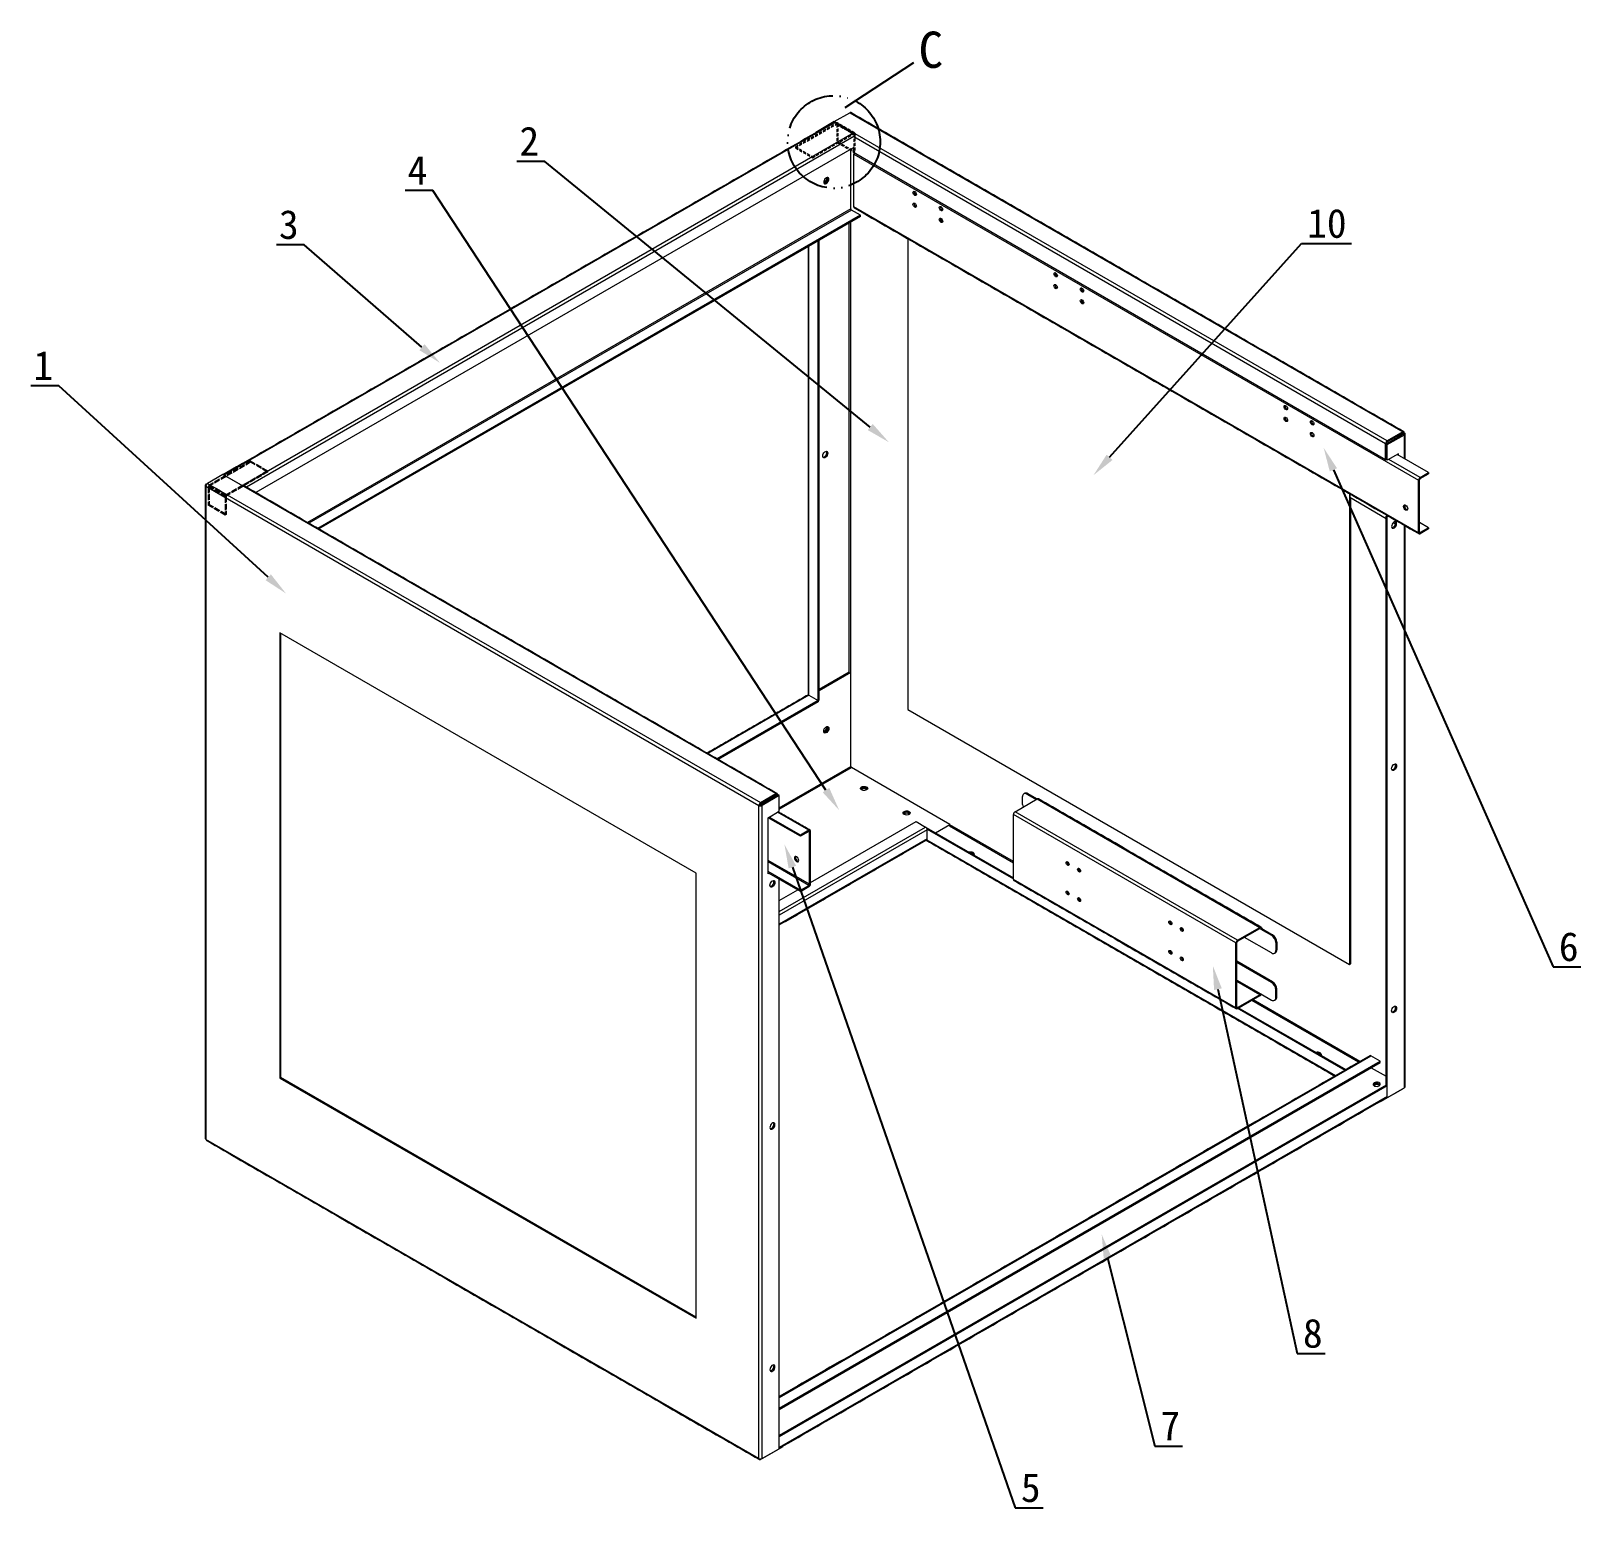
# Model space of a CAD drawing. Header units: millimetres. Extents: x 12436 to 30221, y 8547 to 23793.
# Drawn here: x 14032 to 14677, y 17779 to 18395 of the extents above; entities that cross this region are included whole.
import ezdxf
from ezdxf import colors
from ezdxf.entities.mleader import LeaderData, LeaderLine
from ezdxf.enums import TextEntityAlignment as Align
from ezdxf.math import Vec2, Vec3

# ---------------------------------------------------------------- set-up
doc = ezdxf.new("R2010")
doc.units = ezdxf.units.MM
for name, pattern in [('ACAD_ISO02W100', [15, 12, -3]), ('ACAD_ISO05W100', [33, 24, -3, 0, -3, 0, -3]), ('HIDDEN', [1.905, 1.27, -0.635])]:
    doc.linetypes.add(name, pattern=pattern)
doc.layers.add('FORMAT', color=7, linetype='Continuous')
doc.layers.add('虚线', color=6, linetype='ACAD_ISO02W100')
doc.styles.add('hzHT', font='SIMHEI.TTF')

# ---------------------------------------------------------------- blocks, each defined once
blk = doc.blocks.new('A$C4CF6548F')
at = {"color": 6, "linetype": 'HIDDEN', "lineweight": 0}
for p, q in [((-11.85, -7.55), (5.23, 2.31)), ((-11.85, -8.04), (5.23, 1.82)), ((5.23, 2.31), (12.3, -1.78)), ((5.23, 2.31), (5.23, 1.82)), ((5.23, 1.82), (12.3, -2.27)), ((5.4, 1.71), (5.83, 1.96)), ((5.4, 1.71), (12.47, -2.37)), ((5.4, 1.71), (5.4, -5.76)), ((5.83, 1.96), (12.9, -2.12)), ((5.83, 1.96), (5.83, -5.51)), ((-4.78, -11.63), (12.3, -1.78)), ((-4.78, -12.12), (12.3, -2.27)), ((5.4, -5.76), (12.47, -9.84)), ((5.83, -5.51), (12.9, -9.59)), ((12.9, -2.12), (12.47, -2.37)), ((12.47, -2.37), (12.47, -9.84)), ((12.9, -2.12), (12.9, -9.59)), ((-11.85, -7.55), (-4.78, -11.63)), ((-11.85, -7.55), (-11.85, -8.04)), ((-11.85, -8.04), (-4.78, -12.12)), ((-4.78, -11.63), (-4.78, -12.12)), ((12.47, -9.84), (12.9, -9.59))]:
    blk.add_line(p, q, dxfattribs=at)
at = {"color": 7, "linetype": 'HIDDEN', "lineweight": 0}
blk.add_line((12.3, -2.27), (12.3, -1.78), dxfattribs=at)
at = {"color": 6, "linetype": 'HIDDEN', "lineweight": 0}
for centre, radius, start, end in [((5.46, 2.02), 0.371, 350.78601, 129.20243), ((5.29, 1.73), 0.109, 350.7827, 129.20784), ((12.53, -2.06), 0.371, 350.78601, 129.20243), ((12.37, -2.35), 0.109, 350.7827, 129.20784)]:
    blk.add_arc(centre, radius, start, end, dxfattribs=at)
for points in [[(12.42, -2.25), (5.35, 1.83)], [(12.72, -1.73), (5.65, 2.35)]]:
    blk.add_open_spline(points, degree=1, dxfattribs=at)
blk = doc.blocks.new('A$C2F451AA5')
at = {"layer": '虚线', "linetype": 'ACAD_ISO02W100', "lineweight": 0, "ltscale": 0.2}
for p, q in [((17.68, 22.45), (0.6, 12.59)), ((17.68, 21.96), (0.6, 12.1)), ((24.75, 18.37), (17.68, 22.45)), ((17.68, 22.45), (17.68, 21.96)), ((24.75, 17.88), (17.68, 21.96)), ((24.75, 18.37), (7.67, 8.51)), ((24.75, 17.88), (7.67, 8.02)), ((24.75, 18.37), (24.75, 17.88)), ((0, 11.55), (0.42, 11.8)), ((7.07, 7.47), (0, 11.55)), ((0, 11.55), (0, 4.08)), ((7.5, 7.72), (0.42, 11.8)), ((0.42, 11.8), (0.42, 4.33)), ((7.67, 8.51), (0.6, 12.59)), ((0.6, 12.1), (0.6, 12.59)), ((7.67, 8.02), (0.6, 12.1)), ((7.5, 7.72), (7.07, 7.47)), ((7.07, 7.47), (7.07, 0)), ((7.5, 7.72), (7.5, 0.24)), ((7.67, 8.51), (7.67, 8.02)), ((0.42, 4.33), (0, 4.08)), ((7.07, 0), (0, 4.08)), ((7.5, 0.24), (0.42, 4.33)), ((7.5, 0.24), (7.07, 0))]:
    blk.add_line(p, q, dxfattribs=at)
for centre, radius, start, end in [((1.3, 11.49), 1.31, 122.60526, 177.39416), ((0.81, 11.78), 0.384, 122.60496, 177.39307), ((8.38, 7.41), 1.31, 122.60526, 177.39416), ((7.88, 7.7), 0.384, 122.60496, 177.39307)]:
    blk.add_arc(centre, radius, start, end, dxfattribs=at)

msp = doc.modelspace()

# ---------------------------------------------------------------- linework, layer by layer
at = {"color": 7, "linetype": 'Continuous', "lineweight": 15}
for p, q in [((14366.238, 18357.348), (14372.647, 18361.047)), ((14372.647, 18361.047), (14602.855, 18228.151)), ((14366.663, 18357.102), (14112.148, 18210.174)), ((14374.344, 18352.668), (14119.829, 18205.739)), ((14366.238, 18357.348), (14359.191, 18353.279)), ((14359.332, 18353.198), (14359.191, 18353.279)), ((14366.18, 18357.151), (14366.238, 18357.177)), ((14374.958, 18352.314), (14366.238, 18357.348)), ((14366.238, 18357.348), (14366.238, 18357.177)), ((14596.447, 18224.451), (14374.958, 18352.314)), ((14374.344, 18351.087), (14121.483, 18205.113)), ((14374.344, 18346.57), (14125.395, 18202.855)), ((14373.071, 18320.985), (14373.071, 18345.835)), ((14374.273, 18346.529), (14374.273, 18344.57)), ((14374.344, 18351.087), (14595.762, 18223.266)), ((14374.273, 18344.57), (14595.762, 18216.707)), ((14374.344, 18343.738), (14609.457, 18208.01)), ((14374.344, 18321.884), (14374.344, 18343.738)), ((14373.071, 18320.985), (14146.919, 18190.43)), ((14373.332, 18320.534), (14147.44, 18190.129)), ((14377.067, 18318.378), (14373.332, 18320.534)), ((14609.457, 18186.157), (14374.344, 18321.884)), ((14377.067, 18318.378), (14151.174, 18187.973)), ((14377.067, 18317.888), (14151.599, 18187.728)), ((14372.387, 18128.181), (14372.387, 18315.186)), ((14372.908, 18315.487), (14372.908, 18128.181)), ((14377.067, 18317.888), (14377.067, 18318.378)), ((14359.567, 18116.266), (14359.567, 18307.785)), ((14359.991, 18116.511), (14359.991, 18308.03)), ((14396.901, 18308.535), (14396.901, 18112.509)), ((14355.655, 18118.524), (14355.655, 18305.527)), ((14596.186, 18223.51), (14595.762, 18223.266)), ((14595.762, 18216.707), (14595.762, 18223.266)), ((14596.022, 18223.116), (14603.116, 18227.21)), ((14596.446, 18222.871), (14596.022, 18223.116)), ((14596.022, 18216.558), (14596.022, 18223.116)), ((14596.186, 18223.21), (14596.186, 18223.51)), ((14596.446, 18222.871), (14603.54, 18226.965)), ((14596.446, 18216.313), (14596.446, 18222.871)), ((14602.855, 18228.151), (14596.447, 18224.451)), ((14602.855, 18227.661), (14596.447, 18223.962)), ((14596.447, 18224.451), (14596.447, 18223.962)), ((14602.855, 18227.661), (14602.855, 18228.151)), ((14602.855, 18227.661), (14603.116, 18227.511)), ((14603.116, 18227.511), (14603.54, 18227.756)), ((14603.116, 18227.21), (14603.116, 18227.511)), ((14603.116, 18227.21), (14603.54, 18226.965)), ((14603.54, 18217.033), (14603.54, 18226.965)), ((14595.762, 18216.707), (14596.022, 18216.858)), ((14596.446, 18216.313), (14596.022, 18216.558)), ((14601.043, 18218.966), (14596.446, 18216.313)), ((14610.142, 18209.196), (14597.13, 18216.707)), ((14613.629, 18211.209), (14600.617, 18218.721)), ((14600.618, 18218.72), (14600.618, 18218.721)), ((14601.043, 18218.475), (14601.043, 18218.966)), ((14111.725, 18210.419), (14105.316, 18206.72)), ((14111.725, 18210.419), (14117.403, 18213.697)), ((14120.444, 18205.386), (14111.725, 18210.419)), ((14119.829, 18205.739), (14112.148, 18210.174)), ((14117.543, 18213.616), (14117.403, 18213.697)), ((14610.142, 18209.196), (14613.629, 18211.209)), ((14610.142, 18208.706), (14613.629, 18210.719)), ((14613.629, 18211.209), (14613.629, 18210.719)), ((14104.631, 18206.324), (14105.304, 18206.713)), ((14104.832, 18206.209), (14104.631, 18206.324)), ((14104.631, 18205.534), (14334.839, 18072.638)), ((14104.631, 18205.534), (14104.631, 17933.574)), ((14105.316, 18206.72), (14335.524, 18073.823)), ((14341.933, 18077.523), (14120.444, 18205.386)), ((14609.881, 18208.255), (14609.457, 18208.01)), ((14609.457, 18186.157), (14609.457, 18208.01)), ((14609.881, 18186.401), (14609.881, 18208.255)), ((14610.142, 18208.706), (14610.142, 18209.196)), ((14580.749, 18202.402), (14580.749, 18006.376)), ((14580.818, 18202.362), (14580.818, 18200.916)), ((14580.818, 18200.916), (14596.022, 18192.139)), ((14581.173, 18200.711), (14581.173, 18006.621)), ((14596.022, 18193.123), (14596.422, 18193.354)), ((14596.446, 18192.878), (14596.022, 18193.123)), ((14596.022, 17956.161), (14596.022, 18193.123)), ((14596.446, 18192.878), (14596.846, 18193.109)), ((14596.446, 17950.91), (14596.446, 18192.878)), ((14599.021, 18190.408), (14599.88, 18189.912)), ((14603.54, 17955.005), (14603.54, 18189.245)), ((14609.881, 18186.401), (14609.457, 18186.157)), ((14613.629, 18188.264), (14609.881, 18190.428)), ((14610.142, 18186.251), (14609.881, 18186.401)), ((14613.629, 18188.264), (14610.142, 18186.251)), ((14613.629, 18187.774), (14610.142, 18185.761)), ((14610.142, 18185.761), (14610.142, 18186.251)), ((14613.629, 18188.264), (14613.629, 18187.774)), ((14308.654, 18044.451), (14135.413, 18144.461)), ((14135.413, 18144.461), (14135.413, 17959.107)), ((14135.837, 17959.352), (14135.837, 18144.217)), ((14359.991, 18121.025), (14372.387, 18128.181)), ((14359.991, 18120.535), (14373.071, 18128.086)), ((14373.071, 18128.086), (14372.908, 18128.181)), ((14373.071, 18088.842), (14373.071, 18128.086)), ((14355.654, 18118.521), (14313.568, 18094.225)), ((14359.566, 18116.263), (14317.479, 18091.967)), ((14359.566, 18115.773), (14317.903, 18091.722)), ((14355.654, 18118.521), (14355.657, 18118.523)), ((14355.654, 18118.521), (14359.566, 18116.263)), ((14355.655, 18118.524), (14359.567, 18116.266)), ((14355.655, 18118.524), (14355.655, 18118.522)), ((14356.078, 18118.276), (14356.081, 18118.278)), ((14359.566, 18116.263), (14359.566, 18115.773)), ((14359.567, 18116.266), (14359.991, 18116.511)), ((14396.901, 18112.509), (14580.749, 18006.376)), ((14363.101, 18105.241), (14363.083, 18105.455)), ((14343.302, 18071.656), (14373.071, 18088.842)), ((14343.302, 18071.055), (14373.332, 18088.391)), ((14414.388, 18064.69), (14373.332, 18088.391)), ((14335.524, 18073.823), (14341.933, 18077.523)), ((14335.524, 18073.334), (14341.933, 18077.033)), ((14342.878, 18076.978), (14335.784, 18072.883)), ((14343.302, 18076.733), (14336.209, 18072.638)), ((14341.933, 18077.523), (14341.933, 18077.033)), ((14341.933, 18077.033), (14342.193, 18076.883)), ((14342.193, 18076.883), (14342.617, 18077.128)), ((14342.193, 18076.583), (14342.193, 18076.883)), ((14342.617, 18076.828), (14342.617, 18077.128)), ((14343.302, 18076.733), (14342.878, 18076.978)), ((14343.302, 18070.175), (14343.302, 18076.733)), ((14441.497, 18070.001), (14450.734, 18075.334)), ((14444.631, 18073.034), (14444.631, 18076.3)), ((14446.823, 18077.566), (14446.398, 18077.321)), ((14446.398, 18077.321), (14450.287, 18075.076)), ((14446.823, 18077.566), (14450.712, 18075.321)), ((14450.734, 18075.334), (14543.365, 18021.859)), ((14335.264, 18072.882), (14334.839, 18072.638)), ((14334.839, 17800.678), (14334.839, 18072.638)), ((14335.524, 18073.334), (14335.524, 18073.823)), ((14335.784, 18072.883), (14336.209, 18072.638)), ((14336.513, 18073.303), (14335.992, 18073.604)), ((14336.209, 17800.678), (14336.209, 18072.638)), ((14336.252, 18073.754), (14336.773, 18073.453)), ((14338.706, 18067.522), (14343.302, 18070.175)), ((14355.628, 18062.268), (14342.617, 18069.779)), ((14533.443, 18015.34), (14440.812, 18068.815)), ((14440.812, 18041.817), (14440.812, 18068.815)), ((14534.128, 18016.526), (14441.497, 18070.001)), ((14338.706, 18044.087), (14338.706, 18067.522)), ((14352.141, 18059.765), (14338.706, 18067.521)), ((14352.141, 18060.255), (14339.129, 18067.766)), ((14343.302, 18028.469), (14404.205, 18063.628)), ((14404.89, 18062.442), (14343.302, 18026.888)), ((14355.628, 18062.268), (14352.141, 18060.255)), ((14355.628, 18061.778), (14352.141, 18059.765)), ((14355.628, 18061.778), (14355.628, 18062.268)), ((14355.628, 18061.778), (14355.888, 18061.628)), ((14355.888, 18061.628), (14356.313, 18061.873)), ((14355.888, 18039.774), (14355.888, 18061.628)), ((14356.313, 18040.496), (14400.294, 18065.886)), ((14356.313, 18040.019), (14356.313, 18061.873)), ((14400.294, 18065.886), (14404.205, 18063.628)), ((14404.479, 18063.404), (14404.538, 18063.438)), ((14404.538, 18063.438), (14440.812, 18042.497)), ((14404.838, 18062.775), (14440.812, 18042.007)), ((14404.89, 18058.717), (14404.89, 18062.442)), ((14408.378, 18061.221), (14414.388, 18064.69)), ((14440.812, 18048.645), (14414.127, 18064.05)), ((14414.388, 18064.501), (14414.388, 18064.69)), ((14440.812, 18049.247), (14414.388, 18064.501)), ((14404.89, 18058.717), (14343.302, 18023.163)), ((14352.141, 18060.255), (14352.141, 18059.765)), ((14404.743, 18058.313), (14574.834, 17960.121)), ((14355.888, 18039.774), (14338.706, 18049.694)), ((14355.628, 18039.323), (14338.706, 18049.092)), ((14308.654, 17859.097), (14308.654, 18044.451)), ((14352.141, 18037.31), (14338.706, 18045.066)), ((14339.13, 18044.332), (14338.706, 18044.087)), ((14352.141, 18036.82), (14339.13, 18044.331)), ((14463.97, 18048.07), (14463.327, 18048.441)), ((14468.743, 18045.314), (14468.1, 18045.686)), ((14343.302, 17804.773), (14343.302, 18041.923)), ((14343.302, 18032.985), (14351.043, 18037.454)), ((14352.141, 18037.31), (14355.628, 18039.323)), ((14352.141, 18036.82), (14355.628, 18038.833)), ((14352.141, 18037.31), (14352.141, 18036.82)), ((14355.628, 18038.833), (14355.628, 18039.323)), ((14355.888, 18039.774), (14356.313, 18040.019)), ((14533.443, 17988.343), (14440.812, 18041.817)), ((14506.75, 18023.373), (14506.107, 18023.745)), ((14511.523, 18020.618), (14510.88, 18020.989)), ((14534.128, 18016.526), (14543.365, 18021.859)), ((14534.128, 18016.036), (14543.365, 18021.369)), ((14534.128, 18016.036), (14534.128, 18016.526)), ((14548.222, 18011.19), (14536.978, 18017.681)), ((14543.365, 18021.369), (14543.365, 18021.859)), ((14543.788, 18021.125), (14543.365, 18021.369)), ((14543.788, 18021.125), (14544.213, 18021.369)), ((14543.788, 18021.125), (14543.802, 18021.091)), ((14544.227, 18021.335), (14543.802, 18021.091)), ((14543.802, 18021.091), (14548.222, 18018.539)), ((14544.213, 18021.369), (14544.227, 18021.335)), ((14544.227, 18021.335), (14548.646, 18018.784)), ((14548.646, 18018.784), (14548.222, 18018.539)), ((14533.443, 18015.34), (14533.867, 18015.585)), ((14533.443, 17988.343), (14533.443, 18015.34)), ((14533.867, 17988.588), (14533.867, 18015.585)), ((14550.414, 18015.722), (14549.989, 18015.477)), ((14549.989, 18015.477), (14549.989, 18012.211)), ((14550.414, 18012.456), (14549.989, 18012.211)), ((14550.414, 18015.722), (14550.414, 18012.456)), ((14548.646, 17999.187), (14533.867, 18007.719)), ((14548.222, 17998.942), (14533.867, 18007.229)), ((14580.749, 18006.376), (14581.173, 18006.621)), ((14533.867, 17999.854), (14543.788, 17994.127)), ((14543.365, 17993.77), (14533.867, 17999.253)), ((14548.646, 17999.187), (14548.222, 17998.942)), ((14543.365, 17993.77), (14534.292, 17988.532)), ((14543.365, 17993.28), (14534.717, 17988.287)), ((14584.495, 17965.699), (14540.042, 17991.361)), ((14585.016, 17965.999), (14540.562, 17991.662)), ((14543.365, 17993.77), (14543.365, 17993.28)), ((14543.788, 17994.127), (14543.802, 17994.145)), ((14543.788, 17994.127), (14543.811, 17994.14)), ((14543.802, 17994.145), (14548.222, 17991.593)), ((14550.414, 17996.125), (14549.989, 17995.88)), ((14549.989, 17992.614), (14549.989, 17995.88)), ((14550.414, 17992.859), (14549.989, 17992.614)), ((14550.414, 17992.859), (14550.414, 17996.125)), ((14533.867, 17988.588), (14533.443, 17988.343)), ((14533.762, 17987.858), (14533.868, 17987.798)), ((14534.127, 17988.438), (14533.867, 17988.588)), ((14533.868, 17988.288), (14534.292, 17988.533)), ((14533.868, 17987.798), (14533.868, 17988.288)), ((14533.868, 17988.288), (14578.746, 17962.38)), ((14534.292, 17988.533), (14579.17, 17962.625)), ((14343.302, 17826.133), (14589.636, 17968.339)), ((14343.302, 17821.617), (14593.547, 17966.081)), ((14343.302, 17821.127), (14593.547, 17965.591)), ((14593.547, 17966.081), (14589.636, 17968.339)), ((14593.547, 17965.591), (14593.547, 17966.081)), ((14135.837, 17959.352), (14135.413, 17959.107)), ((14135.413, 17959.107), (14308.654, 17859.097)), ((14308.654, 17859.586), (14135.837, 17959.352)), ((14589.799, 17963.427), (14596.022, 17959.834)), ((14596.022, 17956.161), (14343.302, 17810.269)), ((14596.446, 17955.917), (14343.302, 17809.78)), ((14593.618, 17949.277), (14602.855, 17954.61)), ((14596.446, 17955.917), (14596.022, 17956.161)), ((14596.446, 17951.4), (14596.446, 17955.917)), ((14603.54, 17955.005), (14596.446, 17950.91)), ((14602.855, 17954.61), (14602.855, 17954.61)), ((14596.446, 17951.4), (14343.302, 17805.263)), ((14593.478, 17949.358), (14593.618, 17949.277)), ((14593.618, 17949.277), (14593.618, 17949.439)), ((14596.446, 17950.91), (14596.299, 17950.995)), ((14334.839, 17800.678), (14104.631, 17933.574)), ((14344.761, 17805.615), (14335.524, 17800.282)), ((14336.209, 17800.678), (14343.302, 17804.773)), ((14344.761, 17805.615), (14344.761, 17805.777)), ((14335.524, 17800.514), (14335.524, 17800.282))]:
    msp.add_line(p, q, dxfattribs=at)
at = {"color": 7, "linetype": 'Continuous', "lineweight": 15, "flags": 128}
for points in [[(14359.191, 18353.279), (14358.501, 18352.803), (14358.202, 18352.545)], [(14362.889, 18331.545), (14363.252, 18331.829), (14363.571, 18332.225), (14363.808, 18332.688), (14363.934, 18333.16), (14363.934, 18333.586), (14363.808, 18333.913), (14363.571, 18334.102), (14363.252, 18334.13), (14362.889, 18333.995), (14362.526, 18333.712), (14362.207, 18333.315), (14361.97, 18332.852), (14361.844, 18332.38), (14361.844, 18331.954), (14361.97, 18331.627), (14362.207, 18331.438), (14362.526, 18331.41), (14362.889, 18331.545)], [(14363.397, 18334.139), (14363.461, 18334.01), (14363.525, 18333.628)], [(14361.958, 18331.647), (14362.102, 18331.655), (14362.465, 18331.79)], [(14399.694, 18326.629), (14399.423, 18326.847), (14399.194, 18327.156), (14399.041, 18327.51), (14398.987, 18327.853), (14399.041, 18328.135), (14399.194, 18328.311), (14399.423, 18328.356), (14399.694, 18328.262), (14399.965, 18328.043), (14400.194, 18327.734), (14400.347, 18327.381), (14400.401, 18327.037), (14400.347, 18326.756), (14400.194, 18326.579), (14399.965, 18326.535), (14399.694, 18326.629)], [(14399.694, 18321.729), (14399.423, 18321.948), (14399.194, 18322.257), (14399.041, 18322.611), (14398.987, 18322.954), (14399.041, 18323.236), (14399.194, 18323.412), (14399.423, 18323.457), (14399.694, 18323.363), (14399.965, 18323.144), (14400.194, 18322.835), (14400.347, 18322.481), (14400.401, 18322.138), (14400.347, 18321.856), (14400.194, 18321.68), (14399.965, 18321.635), (14399.694, 18321.729)], [(14410.654, 18320.302), (14410.384, 18320.52), (14410.154, 18320.829), (14410.001, 18321.183), (14409.947, 18321.526), (14410.001, 18321.808), (14410.154, 18321.984), (14410.384, 18322.029), (14410.654, 18321.935), (14410.925, 18321.716), (14411.154, 18321.407), (14411.308, 18321.053), (14411.361, 18320.71), (14411.308, 18320.428), (14411.154, 18320.252), (14410.925, 18320.207), (14410.654, 18320.302)], [(14410.654, 18315.402), (14410.384, 18315.621), (14410.154, 18315.93), (14410.001, 18316.283), (14409.947, 18316.627), (14410.001, 18316.908), (14410.154, 18317.085), (14410.384, 18317.129), (14410.654, 18317.035), (14410.925, 18316.817), (14411.154, 18316.508), (14411.308, 18316.154), (14411.361, 18315.811), (14411.308, 18315.529), (14411.154, 18315.353), (14410.925, 18315.308), (14410.654, 18315.402)], [(14458.384, 18292.748), (14458.113, 18292.966), (14457.884, 18293.276), (14457.731, 18293.629), (14457.677, 18293.972), (14457.731, 18294.254), (14457.884, 18294.43), (14458.113, 18294.475), (14458.384, 18294.381), (14458.655, 18294.162), (14458.884, 18293.853), (14459.037, 18293.5), (14459.091, 18293.156), (14459.037, 18292.875), (14458.884, 18292.698), (14458.655, 18292.654), (14458.384, 18292.748)], [(14458.384, 18287.849), (14458.113, 18288.067), (14457.884, 18288.376), (14457.731, 18288.73), (14457.677, 18289.073), (14457.731, 18289.355), (14457.884, 18289.531), (14458.113, 18289.576), (14458.384, 18289.482), (14458.655, 18289.263), (14458.884, 18288.954), (14459.037, 18288.6), (14459.091, 18288.257), (14459.037, 18287.975), (14458.884, 18287.799), (14458.655, 18287.754), (14458.384, 18287.849)], [(14469.344, 18286.421), (14469.073, 18286.639), (14468.844, 18286.948), (14468.691, 18287.302), (14468.637, 18287.645), (14468.691, 18287.927), (14468.844, 18288.103), (14469.073, 18288.148), (14469.344, 18288.054), (14469.615, 18287.835), (14469.844, 18287.526), (14469.997, 18287.172), (14470.051, 18286.829), (14469.997, 18286.548), (14469.844, 18286.371), (14469.615, 18286.327), (14469.344, 18286.421)], [(14469.344, 18281.521), (14469.073, 18281.74), (14468.844, 18282.049), (14468.691, 18282.403), (14468.637, 18282.746), (14468.691, 18283.027), (14468.844, 18283.204), (14469.073, 18283.248), (14469.344, 18283.154), (14469.615, 18282.936), (14469.844, 18282.627), (14469.997, 18282.273), (14470.051, 18281.93), (14469.997, 18281.648), (14469.844, 18281.472), (14469.615, 18281.427), (14469.344, 18281.521)], [(14554.197, 18237.436), (14553.926, 18237.654), (14553.697, 18237.964), (14553.544, 18238.317), (14553.49, 18238.661), (14553.544, 18238.942), (14553.697, 18239.119), (14553.926, 18239.163), (14554.197, 18239.069), (14554.467, 18238.851), (14554.697, 18238.541), (14554.85, 18238.188), (14554.904, 18237.844), (14554.85, 18237.563), (14554.697, 18237.387), (14554.467, 18237.342), (14554.197, 18237.436)], [(14554.197, 18232.537), (14553.926, 18232.755), (14553.697, 18233.065), (14553.544, 18233.418), (14553.49, 18233.762), (14553.544, 18234.043), (14553.697, 18234.219), (14553.926, 18234.264), (14554.197, 18234.17), (14554.467, 18233.952), (14554.697, 18233.642), (14554.85, 18233.289), (14554.904, 18232.945), (14554.85, 18232.664), (14554.697, 18232.487), (14554.467, 18232.443), (14554.197, 18232.537)], [(14565.157, 18231.109), (14564.886, 18231.327), (14564.657, 18231.637), (14564.504, 18231.99), (14564.45, 18232.334), (14564.504, 18232.615), (14564.657, 18232.792), (14564.886, 18232.836), (14565.157, 18232.742), (14565.428, 18232.524), (14565.657, 18232.214), (14565.81, 18231.861), (14565.864, 18231.517), (14565.81, 18231.236), (14565.657, 18231.059), (14565.428, 18231.015), (14565.157, 18231.109)], [(14565.157, 18226.21), (14564.886, 18226.428), (14564.657, 18226.738), (14564.504, 18227.091), (14564.45, 18227.434), (14564.504, 18227.716), (14564.657, 18227.892), (14564.886, 18227.937), (14565.157, 18227.843), (14565.428, 18227.624), (14565.657, 18227.315), (14565.81, 18226.962), (14565.864, 18226.618), (14565.81, 18226.337), (14565.657, 18226.16), (14565.428, 18226.116), (14565.157, 18226.21)], [(14363.525, 18219.312), (14363.461, 18218.856), (14363.277, 18218.382), (14362.995, 18217.945), (14362.649, 18217.6), (14362.281, 18217.387), (14361.934, 18217.333), (14361.652, 18217.444), (14361.468, 18217.706), (14361.404, 18218.088), (14361.468, 18218.543), (14361.652, 18219.018), (14361.934, 18219.455), (14362.281, 18219.8), (14362.649, 18220.012), (14362.995, 18220.067), (14363.277, 18219.956), (14363.461, 18219.694), (14363.525, 18219.312)], [(14117.403, 18213.697), (14118.092, 18214.017), (14118.39, 18214.105)], [(14604.083, 18195.614), (14603.745, 18195.887), (14603.458, 18196.274), (14603.267, 18196.716), (14603.199, 18197.145), (14603.267, 18197.497), (14603.458, 18197.717), (14603.745, 18197.773), (14604.083, 18197.656), (14604.421, 18197.383), (14604.708, 18196.996), (14604.9, 18196.554), (14604.967, 18196.125), (14604.9, 18195.773), (14604.708, 18195.552), (14604.421, 18195.497), (14604.083, 18195.614)], [(14598.214, 18188.754), (14598.278, 18188.372), (14598.462, 18188.11), (14598.744, 18187.999), (14599.091, 18188.053), (14599.459, 18188.266), (14599.805, 18188.611), (14600.087, 18189.048), (14600.272, 18189.522), (14600.335, 18189.978), (14600.272, 18190.36), (14600.087, 18190.622), (14599.805, 18190.733), (14599.459, 18190.678), (14599.091, 18190.466), (14598.744, 18190.12), (14598.462, 18189.684), (14598.278, 18189.209), (14598.214, 18188.754)], [(14361.828, 18103.526), (14361.892, 18103.982), (14362.077, 18104.457), (14362.359, 18104.893), (14362.705, 18105.239), (14363.073, 18105.451), (14363.419, 18105.506), (14363.702, 18105.395), (14363.886, 18105.133), (14363.95, 18104.751), (14363.886, 18104.295), (14363.702, 18103.82), (14363.419, 18103.384), (14363.073, 18103.039), (14362.705, 18102.826), (14362.359, 18102.772), (14362.077, 18102.882), (14361.892, 18103.144), (14361.828, 18103.526)], [(14363.397, 18105.507), (14363.461, 18105.379), (14363.525, 18104.997)], [(14600.335, 18089.135), (14600.272, 18088.68), (14600.087, 18088.205), (14599.805, 18087.768), (14599.459, 18087.423), (14599.091, 18087.211), (14598.744, 18087.156), (14598.462, 18087.267), (14598.278, 18087.529), (14598.214, 18087.911), (14598.278, 18088.367), (14598.462, 18088.841), (14598.744, 18089.278), (14599.091, 18089.623), (14599.459, 18089.836), (14599.805, 18089.89), (14600.087, 18089.779), (14600.272, 18089.517), (14600.335, 18089.135)], [(14377.574, 18080.308), (14378.001, 18080.481), (14378.504, 18080.559), (14379.023, 18080.532), (14379.495, 18080.405), (14379.864, 18080.193), (14380.084, 18079.92), (14380.129, 18079.621), (14379.995, 18079.33), (14379.696, 18079.084), (14379.269, 18078.911), (14378.766, 18078.833), (14378.247, 18078.86), (14377.775, 18078.987), (14377.406, 18079.199), (14377.186, 18079.472), (14377.141, 18079.772), (14377.276, 18080.062), (14377.574, 18080.308)], [(14377.196, 18079.451), (14377.276, 18079.572), (14377.574, 18079.818)], [(14379.696, 18079.819), (14379.995, 18079.573), (14380.074, 18079.451)], [(14395.252, 18070.103), (14395.679, 18070.276), (14396.182, 18070.354), (14396.701, 18070.327), (14397.173, 18070.2), (14397.541, 18069.988), (14397.762, 18069.715), (14397.807, 18069.415), (14397.672, 18069.125), (14397.373, 18068.879), (14396.947, 18068.706), (14396.443, 18068.628), (14395.925, 18068.655), (14395.452, 18068.782), (14395.084, 18068.994), (14394.864, 18069.267), (14394.818, 18069.566), (14394.953, 18069.857), (14395.252, 18070.103)], [(14394.874, 18069.246), (14394.953, 18069.367), (14395.252, 18069.613)], [(14397.373, 18069.614), (14397.672, 18069.368), (14397.752, 18069.246)], [(14350.514, 18051.273), (14350.176, 18051.391), (14349.889, 18051.335), (14349.698, 18051.115), (14349.63, 18050.763), (14349.698, 18050.334), (14349.889, 18049.892), (14350.176, 18049.505), (14350.514, 18049.232), (14350.853, 18049.114), (14351.139, 18049.17), (14351.331, 18049.391), (14351.398, 18049.742), (14351.331, 18050.172), (14351.139, 18050.614), (14350.853, 18051), (14350.514, 18051.273)], [(14351.314, 18049.357), (14351.277, 18049.359), (14350.939, 18049.477)], [(14424.067, 18052.98), (14424.365, 18052.733), (14424.5, 18052.443), (14424.455, 18052.143), (14424.36, 18051.995)], [(14462.732, 18048.786), (14462.78, 18049.032), (14462.914, 18049.187), (14463.114, 18049.226), (14463.351, 18049.143), (14463.588, 18048.952), (14463.789, 18048.681), (14463.923, 18048.372), (14463.97, 18048.072), (14463.923, 18047.825), (14463.789, 18047.671), (14463.588, 18047.632), (14463.351, 18047.714), (14463.114, 18047.905), (14462.914, 18048.176), (14462.78, 18048.485), (14462.732, 18048.786)], [(14467.505, 18046.031), (14467.553, 18046.277), (14467.687, 18046.431), (14467.887, 18046.47), (14468.124, 18046.388), (14468.361, 18046.197), (14468.562, 18045.926), (14468.696, 18045.617), (14468.743, 18045.316), (14468.696, 18045.07), (14468.562, 18044.916), (14468.361, 18044.877), (14468.124, 18044.959), (14467.887, 18045.15), (14467.687, 18045.421), (14467.553, 18045.73), (14467.505, 18046.031)], [(14341.534, 18040.575), (14341.47, 18040.119), (14341.286, 18039.644), (14341.004, 18039.208), (14340.658, 18038.863), (14340.29, 18038.65), (14339.943, 18038.596), (14339.661, 18038.706), (14339.477, 18038.968), (14339.413, 18039.35), (14339.477, 18039.806), (14339.661, 18040.281), (14339.943, 18040.717), (14340.29, 18041.062), (14340.658, 18041.275), (14341.004, 18041.329), (14341.286, 18041.219), (14341.47, 18040.957), (14341.534, 18040.575)], [(14341.11, 18040.82), (14341.046, 18041.202), (14340.981, 18041.331)], [(14463.97, 18035.824), (14463.923, 18035.577), (14463.789, 18035.423), (14463.588, 18035.384), (14463.351, 18035.466), (14463.114, 18035.657), (14462.914, 18035.928), (14462.78, 18036.237), (14462.732, 18036.538), (14462.78, 18036.784), (14462.914, 18036.938), (14463.114, 18036.977), (14463.351, 18036.895), (14463.588, 18036.704), (14463.789, 18036.433), (14463.923, 18036.124), (14463.97, 18035.824)], [(14468.743, 18033.068), (14468.696, 18032.822), (14468.562, 18032.668), (14468.361, 18032.629), (14468.124, 18032.711), (14467.887, 18032.902), (14467.687, 18033.173), (14467.553, 18033.482), (14467.505, 18033.783), (14467.553, 18034.029), (14467.687, 18034.183), (14467.887, 18034.222), (14468.124, 18034.14), (14468.361, 18033.949), (14468.562, 18033.678), (14468.696, 18033.369), (14468.743, 18033.068)], [(14506.75, 18023.375), (14506.703, 18023.129), (14506.569, 18022.975), (14506.368, 18022.936), (14506.131, 18023.018), (14505.894, 18023.209), (14505.694, 18023.48), (14505.56, 18023.789), (14505.512, 18024.09), (14505.56, 18024.336), (14505.694, 18024.49), (14505.894, 18024.529), (14506.131, 18024.447), (14506.368, 18024.256), (14506.569, 18023.985), (14506.703, 18023.676), (14506.75, 18023.375)], [(14511.523, 18020.62), (14511.476, 18020.374), (14511.342, 18020.219), (14511.141, 18020.18), (14510.904, 18020.263), (14510.667, 18020.454), (14510.467, 18020.724), (14510.333, 18021.034), (14510.285, 18021.334), (14510.333, 18021.581), (14510.467, 18021.735), (14510.667, 18021.774), (14510.904, 18021.692), (14511.141, 18021.501), (14511.342, 18021.23), (14511.476, 18020.921), (14511.523, 18020.62)], [(14505.512, 18011.842), (14505.56, 18012.088), (14505.694, 18012.242), (14505.894, 18012.281), (14506.131, 18012.199), (14506.368, 18012.008), (14506.569, 18011.737), (14506.703, 18011.428), (14506.75, 18011.127), (14506.703, 18010.881), (14506.569, 18010.727), (14506.368, 18010.688), (14506.131, 18010.77), (14505.894, 18010.961), (14505.694, 18011.232), (14505.56, 18011.541), (14505.512, 18011.842)], [(14510.285, 18009.086), (14510.333, 18009.332), (14510.467, 18009.487), (14510.667, 18009.526), (14510.904, 18009.443), (14511.141, 18009.252), (14511.342, 18008.982), (14511.476, 18008.672), (14511.523, 18008.372), (14511.476, 18008.126), (14511.342, 18007.971), (14511.141, 18007.932), (14510.904, 18008.015), (14510.667, 18008.206), (14510.467, 18008.476), (14510.333, 18008.786), (14510.285, 18009.086)], [(14600.335, 17988.293), (14600.272, 17987.837), (14600.087, 17987.362), (14599.805, 17986.926), (14599.459, 17986.58), (14599.091, 17986.368), (14598.744, 17986.313), (14598.462, 17986.424), (14598.278, 17986.686), (14598.214, 17987.068), (14598.278, 17987.524), (14598.462, 17987.998), (14598.744, 17988.435), (14599.091, 17988.78), (14599.459, 17988.993), (14599.805, 17989.047), (14600.087, 17988.937), (14600.272, 17988.675), (14600.335, 17988.293)], [(14568.538, 17969.578), (14568.837, 17969.332), (14568.972, 17969.041), (14568.926, 17968.742), (14568.831, 17968.593)], [(14593.11, 17955.882), (14593.409, 17956.129), (14593.544, 17956.419), (14593.498, 17956.719), (14593.278, 17956.991), (14592.91, 17957.204), (14592.438, 17957.331), (14591.919, 17957.357), (14591.416, 17957.279), (14590.989, 17957.107), (14590.69, 17956.861), (14590.555, 17956.57), (14590.601, 17956.271), (14590.821, 17955.998), (14591.189, 17955.785), (14591.661, 17955.658), (14592.18, 17955.632), (14592.683, 17955.71), (14593.11, 17955.882)], [(14593.11, 17956.618), (14593.409, 17956.371), (14593.488, 17956.25)], [(14339.413, 17938.507), (14339.477, 17938.125), (14339.661, 17937.863), (14339.943, 17937.753), (14340.29, 17937.807), (14340.658, 17938.02), (14341.004, 17938.365), (14341.286, 17938.802), (14341.47, 17939.276), (14341.534, 17939.732), (14341.47, 17940.114), (14341.286, 17940.376), (14341.004, 17940.487), (14340.658, 17940.432), (14340.29, 17940.22), (14339.943, 17939.874), (14339.661, 17939.438), (14339.477, 17938.963), (14339.413, 17938.507)], [(14340.981, 17940.488), (14341.046, 17940.359), (14341.11, 17939.977)], [(14339.413, 17837.665), (14339.477, 17837.283), (14339.661, 17837.021), (14339.943, 17836.91), (14340.29, 17836.964), (14340.658, 17837.177), (14341.004, 17837.522), (14341.286, 17837.959), (14341.47, 17838.433), (14341.534, 17838.889), (14341.47, 17839.271), (14341.286, 17839.533), (14341.004, 17839.644), (14340.658, 17839.589), (14340.29, 17839.377), (14339.943, 17839.031), (14339.661, 17838.595), (14339.477, 17838.12), (14339.413, 17837.665)], [(14340.981, 17839.645), (14341.046, 17839.516), (14341.11, 17839.134)]]:
    msp.add_lwpolyline(points, dxfattribs=at)
at = {"color": 7, "linetype": 'Continuous', "lineweight": 15}
for centre, radius, start, end in [((14372.931, 18360.651), 0.487, 65.694287, 125.618777), ((14375.765, 18351.056), 1.495, 122.690286, 161.992941), ((14375.741, 18343.69), 1.397, 148.837215, 178.040912), ((14360.986, 18333.87), 2.109, 294.085637, 5.899162), ((14361.573, 18333.563), 1.954, 281.347546, 1.912698), ((14361.545, 18333.514), 1.954, 298.091378, 18.638511), ((14400.733, 18328.045), 1.316, 166.501685, 253.492926), ((14373.637, 18321.01), 0.566, 182.603218, 237.396782), ((14374.834, 18321.839), 0.492, 174.683553, 234.004967), ((14400.733, 18323.146), 1.316, 166.50184, 253.493156), ((14411.693, 18321.718), 1.316, 166.501941, 253.49267), ((14411.693, 18316.818), 1.316, 166.502096, 253.4929), ((14459.423, 18294.164), 1.316, 166.502002, 253.49261), ((14459.423, 18289.265), 1.316, 166.502156, 253.49284), ((14470.383, 18287.837), 1.316, 166.499328, 253.494513), ((14470.383, 18282.937), 1.316, 166.499483, 253.494743), ((14555.236, 18238.852), 1.316, 166.50188, 253.492731), ((14555.236, 18233.953), 1.316, 166.502035, 253.492961), ((14566.196, 18232.525), 1.316, 166.502002, 253.49261), ((14566.196, 18227.626), 1.316, 166.502156, 253.49284), ((14597.248, 18223.198), 1.488, 122.605001, 177.394744), ((14596.752, 18223.485), 0.566, 122.60485, 177.394898), ((14603.122, 18227.823), 0.423, 350.785739, 129.20432), ((14602.957, 18227.537), 0.161, 350.785567, 129.204497), ((14361.198, 18219.431), 1.885, 280.251398, 19.753992), ((14104.781, 18205.929), 0.423, 110.781603, 249.218397), ((14106.118, 18205.466), 1.488, 122.604539, 177.394951), ((14120.728, 18204.99), 0.487, 65.693271, 125.617955), ((14610.944, 18207.942), 1.488, 122.605001, 177.394744), ((14610.447, 18208.229), 0.566, 122.60485, 177.394898), ((14605.222, 18197.293), 1.59, 162.314795, 257.679572), ((14598.008, 18190.097), 1.885, 280.251024, 19.754257), ((14609.875, 18186.089), 0.423, 170.78638, 309.203631), ((14610.04, 18186.376), 0.161, 170.788327, 309.201674), ((14355.37, 18118.126), 0.487, 54.38231, 114.307645), ((14355.856, 18118.967), 0.487, 185.69402, 245.626332), ((14360.976, 18105.252), 2.125, 294.174891, 359.719653), ((14361.573, 18104.931), 1.954, 281.346769, 1.913145), ((14361.622, 18104.87), 1.885, 280.251242, 19.754027), ((14373.637, 18088.868), 0.566, 182.604361, 237.39497), ((14598.008, 18089.254), 1.885, 280.251314, 19.754088), ((14342.2, 18077.195), 0.423, 350.786809, 129.203966), ((14342.034, 18076.909), 0.161, 350.788155, 129.201093), ((14378.663, 18078.16), 1.954, 58.09262, 138.642072), ((14378.635, 18077.521), 2.091, 53.72613, 126.273903), ((14378.607, 18078.159), 1.954, 41.373201, 121.904513), ((14445.708, 18076.475), 1.092, 50.796442, 189.21431), ((14446.09, 18076.543), 1.257, 54.38102, 114.308859), ((14451.018, 18074.938), 0.487, 65.692646, 125.617565), ((14336.326, 18072.57), 1.488, 122.604539, 177.394951), ((14335.829, 18072.857), 0.566, 122.605691, 177.391632), ((14396.341, 18067.955), 1.954, 58.09198, 138.643055), ((14396.313, 18067.315), 2.091, 53.72613, 126.273903), ((14396.285, 18067.954), 1.954, 41.373192, 121.904725), ((14442.299, 18068.747), 1.488, 122.605441, 177.394527), ((14447.896, 18073.101), 3.266, 181.182827, 200.935032), ((14355.895, 18061.94), 0.423, 350.786155, 129.204621), ((14355.73, 18061.654), 0.161, 350.785415, 129.203834), ((14403.403, 18062.374), 1.488, 2.605566, 57.39418), ((14404.347, 18058.696), 0.543, 309.046397, 2.267332), ((14351.673, 18050.909), 1.609, 162.467065, 242.845919), ((14422.997, 18050.878), 2.359, 63.018517, 105.640709), ((14423.157, 18051.102), 1.643, 38.379905, 93.217716), ((14464.34, 18048.999), 1.179, 169.50692, 250.487615), ((14469.113, 18046.244), 1.179, 169.506302, 250.488232), ((14339.157, 18040.755), 1.954, 281.36579, 1.909723), ((14354.826, 18040.087), 1.488, 302.605203, 357.394287), ((14355.323, 18039.8), 0.566, 302.606798, 357.393202), ((14441.304, 18041.773), 0.493, 174.804922, 233.882418), ((14464.34, 18036.751), 1.179, 169.50692, 250.487615), ((14469.113, 18033.996), 1.179, 169.506302, 250.488232), ((14507.12, 18024.303), 1.179, 169.506792, 250.487743), ((14511.893, 18021.548), 1.179, 169.506302, 250.488232), ((14534.93, 18015.273), 1.488, 122.605441, 177.394527), ((14546.151, 18015.303), 3.842, 2.605062, 57.394938), ((14546.576, 18015.548), 3.842, 2.605062, 57.394938), ((14507.12, 18012.055), 1.179, 169.506792, 250.487743), ((14534.433, 18015.56), 0.566, 122.604552, 177.395114), ((14548.912, 18012.036), 1.092, 230.795733, 9.215019), ((14549.248, 18012.294), 1.177, 303.399105, 7.914159), ((14511.893, 18009.3), 1.179, 169.506302, 250.488232), ((14546.151, 17995.706), 3.842, 2.605021, 57.39488), ((14546.576, 17995.951), 3.842, 2.605021, 57.39488), ((14548.912, 17992.439), 1.092, 230.796095, 9.214952), ((14549.212, 17992.713), 1.21, 304.391, 6.922263), ((14533.853, 17988.272), 0.416, 170.226145, 271.998572), ((14534.024, 17988.56), 0.159, 170.11169, 303.547477), ((14598.008, 17988.412), 1.885, 280.25145, 19.753952), ((14567.468, 17967.476), 2.359, 63.018873, 105.640688), ((14567.628, 17967.701), 1.643, 38.379503, 93.218212), ((14589.352, 17967.943), 0.487, 54.382747, 114.306027), ((14592.049, 17955.031), 1.885, 40.258053, 139.742038), ((14592.077, 17954.959), 1.954, 58.091922, 138.643127), ((14592.049, 17954.319), 2.091, 53.725823, 126.274196), ((14603.339, 17955.449), 0.487, 294.375057, 354.302956), ((14595.986, 17951.341), 0.464, 304.054395, 7.259335), ((14339.157, 17939.912), 1.954, 281.365341, 1.910001), ((14104.832, 17934.017), 0.487, 185.691893, 245.630242), ((14105.084, 17933.512), 0.457, 172.182457, 236.504404), ((14339.157, 17839.069), 1.954, 281.365298, 1.910044), ((14335.257, 17800.61), 0.423, 170.785016, 309.204995), ((14335.524, 17801.999), 1.488, 242.608368, 297.391632)]:
    msp.add_arc(centre, radius, start, end, dxfattribs=at)
for points in [[(14603.339, 18228.199), (14373.131, 18361.095)], [(14366.18, 18357.151), (14111.865, 18210.338)], [(14374.545, 18321.441), (14609.658, 18185.713)], [(14355.372, 18305.364), (14355.372, 18118.919)], [(14603.823, 18216.87), (14603.823, 18227.36)], [(14104.348, 18205.929), (14104.348, 17933.969)], [(14342.417, 18077.571), (14120.928, 18205.434)], [(14603.823, 18196.628), (14603.823, 18197.76)], [(14603.823, 17955.401), (14603.823, 18189.081)], [(14355.17, 18118.569), (14313.284, 18094.389)], [(14445.573, 18077.689), (14445.148, 18077.444)], [(14543.931, 18021.86), (14451.218, 18075.381)], [(14356.112, 18062.316), (14342.9, 18069.943)], [(14343.302, 18022.836), (14404.689, 18058.274)], [(14404.466, 18058.145), (14574.55, 17959.958)], [(14441.013, 18041.374), (14533.644, 17987.899)], [(14549.472, 18011.067), (14549.896, 18011.312)], [(14549.472, 17991.47), (14549.896, 17991.715)], [(14589.152, 17968.387), (14343.302, 17826.461)], [(14343.302, 17804.935), (14596.246, 17950.956)], [(14104.832, 17933.131), (14335.04, 17800.234)]]:
    msp.add_open_spline(points, degree=1, dxfattribs=at)
for points, knots in [([(14603.116, 18227.511), (14603.146, 18227.489), (14603.206, 18227.445), (14603.232, 18227.36), (14603.206, 18227.276), (14603.146, 18227.232), (14603.116, 18227.21)], [0, 0, 0, 0, 0.2499838, 0.5000119, 0.750011, 1, 1, 1, 1]), ([(14603.54, 18227.756), (14603.619, 18227.698), (14603.778, 18227.583), (14603.846, 18227.36), (14603.778, 18227.138), (14603.619, 18227.023), (14603.54, 18226.965)], [0, 0, 0, 0, 0.25000426, 0.5000061, 0.75000278, 1, 1, 1, 1]), ([(14334.839, 18072.638), (14334.939, 18072.592), (14335.139, 18072.5), (14335.524, 18072.461), (14335.909, 18072.5), (14336.109, 18072.592), (14336.209, 18072.638)], [0, 0, 0, 0, 0.2500014, 0.5, 0.7499986, 1, 1, 1, 1]), ([(14335.264, 18072.882), (14335.302, 18072.865), (14335.378, 18072.83), (14335.524, 18072.815), (14335.67, 18072.83), (14335.746, 18072.865), (14335.784, 18072.883)], [0, 0, 0, 0, 0.2499785, 0.5000012, 0.7499808, 1, 1, 1, 1]), ([(14543.365, 18021.859), (14543.468, 18021.891), (14543.675, 18021.955), (14543.942, 18021.879), (14544.141, 18021.686), (14544.189, 18021.475), (14544.213, 18021.369)], [0, 0, 0, 0, 0.2499978, 0.4999974, 0.7499979, 1, 1, 1, 1]), ([(14543.365, 18021.369), (14543.413, 18021.376), (14543.508, 18021.391), (14543.635, 18021.348), (14543.736, 18021.259), (14543.771, 18021.17), (14543.788, 18021.125)], [0, 0, 0, 0, 0.2499847, 0.4999912, 0.7499952, 1, 1, 1, 1]), ([(14543.788, 17994.127), (14543.771, 17994.093), (14543.736, 17994.025), (14543.635, 17993.915), (14543.508, 17993.819), (14543.413, 17993.786), (14543.365, 17993.77)], [0, 0, 0, 0, 0.2500042, 0.5000077, 0.7500137, 1, 1, 1, 1]), ([(14544.075, 17993.987), (14544.031, 17993.905), (14543.928, 17993.715), (14543.673, 17993.447), (14543.468, 17993.336), (14543.365, 17993.28)], [0, 0, 0, 0, 0.2762681, 0.6381373, 1, 1, 1, 1])]:
    msp.add_open_spline(points, degree=3, knots=knots, dxfattribs=at)
at = {"layer": 'FORMAT'}
msp.add_line((14370.784, 18363.168), (14399.275, 18382.001), dxfattribs=at)
at = {"layer": 'FORMAT', "color": 1, "linetype": 'ACAD_ISO05W100'}
msp.add_circle((14366.058, 18348.893), 19.262, dxfattribs=at)

# ---------------------------------------------------------------- block references
for name, p in [('A$C4CF6548F', (14361.874, 18354.452)), ('A$C2F451AA5', (14105.573, 18193.533))]:
    msp.add_blockref(name, p)

# ---------------------------------------------------------------- texts
at = {"layer": 'FORMAT', "color": 0, "style": 'hzHT'}
msp.add_text('C', height=15.108, dxfattribs=at).set_placement((14406.416, 18387.279), align=Align.MIDDLE_CENTER)

# ---------------------------------------------------------------- leaders
ml = msp.add_multileader_mtext('Standard')
ml.set_content('10', color=4)
ml.set_leader_properties(color=4)
ml.build(insert=Vec2(0, 0))
ml.multileader.update_dxf_attribs({"text_left_attachment_type": 5, "text_right_attachment_type": 5, "dogleg_length": 0.36, "arrow_head_size": 10})
ctx = ml.context
ctx.base_point, ctx.char_height, ctx.arrow_head_size, ctx.plane_origin = Vec3(14561.114, 18306.56), 12.05, 10, Vec3(14474.138, 18210.122)
ctx.left_attachment, ctx.right_attachment = 5, 5
notes = []
notes.append((ctx, [(0, (1, 1, 0), (14560.754, 18306.56), (1, 0), 0.36, [(0, [(14474.138, 18210.122)], 0, [])])]))
ctx.mtext.insert, ctx.mtext.flow_direction = Vec3(14563.114, 18321.02), 5
at = {"layer": 'FORMAT'}
ml = msp.add_multileader_mtext('Standard', dxfattribs=at)
ml.set_content('2', color=4)
ml.set_leader_properties(color=4)
ml.build(insert=Vec2(0, 0))
ml.multileader.update_dxf_attribs({"text_left_attachment_type": 5, "text_right_attachment_type": 5, "dogleg_length": 0.36, "arrow_head_size": 10})
ctx = ml.context
ctx.base_point, ctx.char_height, ctx.arrow_head_size, ctx.plane_origin = Vec3(14233.295, 18340.799), 12.05, 10, Vec3(14344.157, 18057.625)
ctx.left_attachment, ctx.right_attachment, ctx.text_align_type = 5, 5, 2
notes.append((ctx, [(1, (1, 1, 0), (14245.688, 18340.799), (-1, 0), 0.36, [(0, [(14388.929, 18223.863)], 0, [])])]))
ctx.mtext.insert, ctx.mtext.alignment, ctx.mtext.flow_direction = Vec3(14243.328, 18355.259), 3, 5
ml = msp.add_multileader_mtext('Standard', dxfattribs=at)
ml.set_content('4', color=4)
ml.set_leader_properties(color=4)
ml.build(insert=Vec2(0, 0))
ml.multileader.update_dxf_attribs({"text_left_attachment_type": 5, "text_right_attachment_type": 5, "dogleg_length": 0.36, "arrow_head_size": 10})
ctx = ml.context
ctx.base_point, ctx.char_height, ctx.arrow_head_size, ctx.plane_origin = Vec3(14186.764, 18328.665), 12.05, 10, Vec3(14494.295, 17913.3)
ctx.left_attachment, ctx.right_attachment, ctx.text_align_type = 5, 5, 2
notes.append((ctx, [(1, (1, 1, 0), (14199.157, 18328.665), (-1, 0), 0.36, [(0, [(14368.25, 18070.635)], 0, [])])]))
ctx.mtext.insert, ctx.mtext.alignment, ctx.mtext.flow_direction = Vec3(14196.797, 18343.125), 3, 5
ml = msp.add_multileader_mtext('Standard', dxfattribs=at)
ml.set_content('3', color=4)
ml.set_leader_properties(color=4)
ml.build(insert=Vec2(0, 0))
ml.multileader.update_dxf_attribs({"text_left_attachment_type": 5, "text_right_attachment_type": 5, "dogleg_length": 0.36, "arrow_head_size": 10})
ctx = ml.context
ctx.base_point, ctx.char_height, ctx.arrow_head_size, ctx.plane_origin = Vec3(14133.19, 18306.087), 12.05, 10, Vec3(14367.469, 18072.233)
ctx.left_attachment, ctx.right_attachment, ctx.text_align_type = 5, 5, 2
notes.append((ctx, [(0, (1, 1, 0), (14145.583, 18306.087), (-1, 0), 0.36, [(0, [(14202.105, 18256.857)], 0, [])])]))
ctx.mtext.insert, ctx.mtext.alignment, ctx.mtext.flow_direction = Vec3(14143.223, 18320.547), 3, 5
ml = msp.add_multileader_mtext('Standard', dxfattribs=at)
ml.set_content('1', color=4)
ml.set_leader_properties(color=4)
ml.build(insert=Vec2(0, 0))
ml.multileader.update_dxf_attribs({"text_left_attachment_type": 5, "text_right_attachment_type": 5, "dogleg_length": 0.36, "arrow_head_size": 10})
ctx = ml.context
ctx.base_point, ctx.char_height, ctx.arrow_head_size, ctx.plane_origin = Vec3(14035.002, 18247.384), 12.05, 10, Vec3(14137.948, 18160.868)
ctx.left_attachment, ctx.right_attachment, ctx.text_align_type = 5, 5, 2
notes.append((ctx, [(0, (1, 1, 0), (14043.379, 18247.384), (-1, 0), 0.36, [(0, [(14137.948, 18160.868)], 0, [])])]))
ctx.mtext.insert, ctx.mtext.alignment, ctx.mtext.flow_direction = Vec3(14041.019, 18261.844), 3, 5
ml = msp.add_multileader_mtext('Standard', dxfattribs=at)
ml.set_content('6', color=4)
ml.set_leader_properties(color=4)
ml.build(insert=Vec2(0, 0))
ml.multileader.update_dxf_attribs({"text_left_attachment_type": 5, "text_right_attachment_type": 5, "dogleg_length": 0.36, "arrow_head_size": 10})
ctx = ml.context
ctx.base_point, ctx.char_height, ctx.arrow_head_size, ctx.plane_origin = Vec3(14665.873, 18005.411), 12.05, 10, Vec3(14524.2, 18010.005)
ctx.left_attachment, ctx.right_attachment = 5, 5
notes.append((ctx, [(0, (1, 1, 0), (14665.513, 18005.411), (1, 0), 0.36, [(0, [(14569.949, 18221.521)], 0, [])])]))
ctx.mtext.insert, ctx.mtext.flow_direction = Vec3(14667.873, 18019.871), 5
ml = msp.add_multileader_mtext('Standard', dxfattribs=at)
ml.set_content('5', color=4)
ml.set_leader_properties(color=4)
ml.build(insert=Vec2(0, 0))
ml.multileader.update_dxf_attribs({"text_left_attachment_type": 5, "text_right_attachment_type": 5, "dogleg_length": 0.36, "arrow_head_size": 10})
ctx = ml.context
ctx.base_point, ctx.char_height, ctx.arrow_head_size, ctx.plane_origin = Vec3(14441.898, 17780.185), 12.05, 10, Vec3(14295.652, 18287.901)
ctx.left_attachment, ctx.right_attachment = 5, 5
notes.append((ctx, [(1, (1, 1, 0), (14441.538, 17780.185), (1, 0), 0.36, [(0, [(14345.474, 18056.393)], 0, [])])]))
ctx.mtext.insert, ctx.mtext.flow_direction = Vec3(14443.898, 17794.645), 5
ml = msp.add_multileader_mtext('Standard', dxfattribs=at)
ml.set_content('8', color=4)
ml.set_leader_properties(color=4)
ml.build(insert=Vec2(0, 0))
ml.multileader.update_dxf_attribs({"text_left_attachment_type": 5, "text_right_attachment_type": 5, "dogleg_length": 0.36, "arrow_head_size": 10})
ctx = ml.context
ctx.base_point, ctx.char_height, ctx.arrow_head_size, ctx.plane_origin = Vec3(14559.331, 17844.431), 12.05, 10, Vec3(14523.814, 18005.868)
ctx.left_attachment, ctx.right_attachment = 5, 5
notes.append((ctx, [(0, (1, 1, 0), (14558.971, 17844.431), (1, 0), 0.36, [(0, [(14523.814, 18005.868)], 0, [])])]))
ctx.mtext.insert, ctx.mtext.flow_direction = Vec3(14561.331, 17858.891), 5
ml = msp.add_multileader_mtext('Standard', dxfattribs=at)
ml.set_content('7', color=4)
ml.set_leader_properties(color=4)
ml.build(insert=Vec2(0, 0))
ml.multileader.update_dxf_attribs({"text_left_attachment_type": 5, "text_right_attachment_type": 5, "dogleg_length": 0.36, "arrow_head_size": 10})
ctx = ml.context
ctx.base_point, ctx.char_height, ctx.arrow_head_size, ctx.plane_origin = Vec3(14500.034, 17805.888), 12.05, 10, Vec3(14587.712, 18075.38)
ctx.left_attachment, ctx.right_attachment = 5, 5
notes.append((ctx, [(0, (1, 1, 0), (14499.674, 17805.888), (1, 0), 0.36, [(0, [(14477.552, 17894.001)], 0, [])])]))
ctx.mtext.insert, ctx.mtext.flow_direction = Vec3(14502.034, 17820.348), 5
for ctx, leaders in notes:
    for number, flags, end, landing, length, lines in leaders:
        leader = LeaderData()
        leader.index, (leader.has_last_leader_line, leader.has_dogleg_vector, leader.attachment_direction) = number, flags
        leader.last_leader_point, leader.dogleg_vector, leader.dogleg_length = Vec3(end), Vec3(landing), length
        for number, points, colour, breaks in lines:
            line = LeaderLine()
            line.index, line.vertices, line.color, line.breaks = number, Vec3.list(points), colors.encode_raw_color(colour), breaks
            leader.lines.append(line)
        ctx.leaders.append(leader)

doc.saveas('drawing.dxf')
